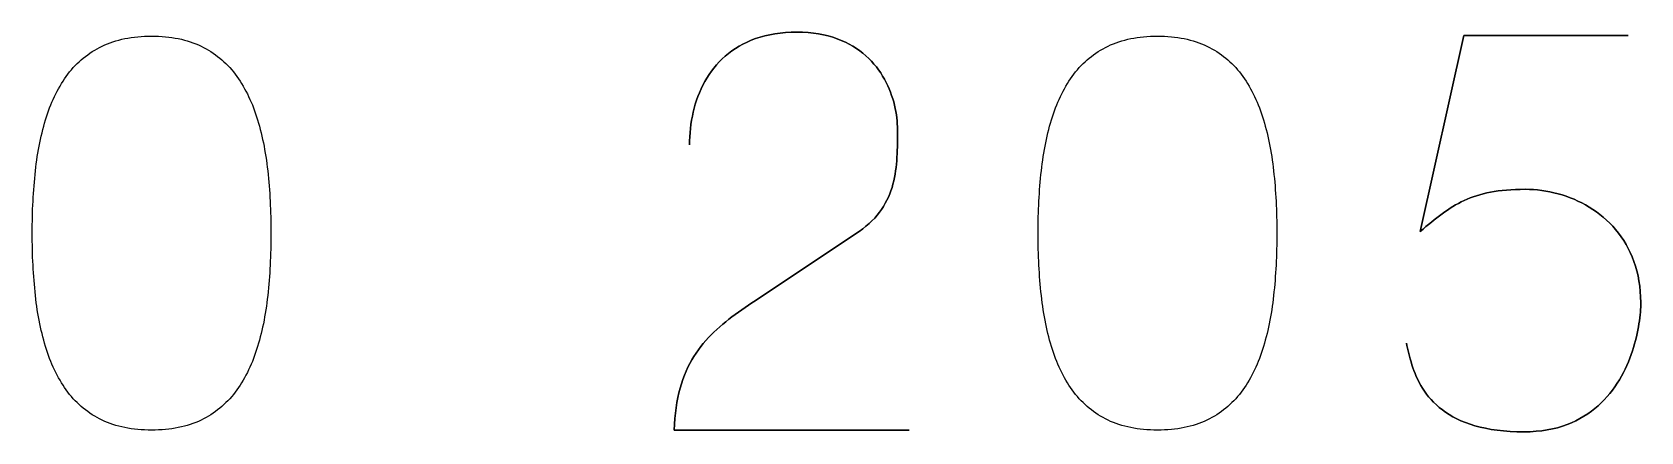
# Model space of a CAD drawing. Header units: millimetres. Extents: x -63 to 11, y -162 to 4.
# Drawn here: x -23.71 to 2.22, y -40 to -33.56 of the extents above; entities that cross this region are included whole.
import ezdxf

# ---------------------------------------------------------------- set-up
doc = ezdxf.new("R2010")
doc.units = ezdxf.units.MM
doc.header["$MEASUREMENT"] = 0
doc.layers.add('Layer 1', color=7, linetype='Continuous')

msp = doc.modelspace()

# ---------------------------------------------------------------- linework, layer by layer
at = {"layer": 'Layer 1'}
for points, knots in [([(-21.7831, -39.9717), (-21.4743, -39.9702), (-21.2082, -39.9158), (-20.9861, -39.81), (-20.9861, -39.81), (-20.7655, -39.7041), (-20.5817, -39.5526), (-20.4347, -39.36), (-20.4347, -39.36), (-20.2891, -39.1659), (-20.1744, -38.9365), (-20.0891, -38.6718), (-20.0891, -38.6718), (-20.0053, -38.4071), (-19.945, -38.1175), (-19.9112, -37.7998), (-19.9112, -37.7998), (-19.8759, -37.4822), (-19.8583, -37.1484), (-19.8598, -36.7955), (-19.8598, -36.7955), (-19.8583, -36.4441), (-19.8759, -36.1103), (-19.9112, -35.7942), (-19.9112, -35.7942), (-19.945, -35.478), (-20.0053, -35.1869), (-20.0891, -34.9222), (-20.0891, -34.9222), (-20.1744, -34.659), (-20.2891, -34.4296), (-20.4347, -34.234), (-20.4347, -34.234), (-20.5817, -34.0399), (-20.7655, -33.8884), (-20.9861, -33.7826), (-20.9861, -33.7826), (-21.2082, -33.6752), (-21.4743, -33.6208), (-21.7831, -33.6194), (-21.7831, -33.6194), (-22.0919, -33.6208), (-22.358, -33.6752), (-22.5801, -33.7826), (-22.5801, -33.7826), (-22.8007, -33.8884), (-22.9845, -34.0399), (-23.1315, -34.234), (-23.1315, -34.234), (-23.2771, -34.4296), (-23.3918, -34.659), (-23.4771, -34.9222), (-23.4771, -34.9222), (-23.5609, -35.1869), (-23.6212, -35.478), (-23.655, -35.7942), (-23.655, -35.7942), (-23.6903, -36.1103), (-23.7079, -36.4441), (-23.7064, -36.7955), (-23.7064, -36.7955), (-23.7079, -37.1484), (-23.6903, -37.4822), (-23.655, -37.7998), (-23.655, -37.7998), (-23.6212, -38.1175), (-23.5609, -38.4071), (-23.4771, -38.6718), (-23.4771, -38.6718), (-23.3918, -38.9365), (-23.2771, -39.1659), (-23.1315, -39.36), (-23.1315, -39.36), (-22.9845, -39.5526), (-22.8007, -39.7041), (-22.5801, -39.81), (-22.5801, -39.81), (-22.358, -39.9158), (-22.0919, -39.9702), (-21.7831, -39.9717)], [0, 0, 0, 0, 0.047619, 0.047619, 0.047619, 0.047619, 0.0952381, 0.0952381, 0.0952381, 0.0952381, 0.1428571, 0.1428571, 0.1428571, 0.1428571, 0.1904762, 0.1904762, 0.1904762, 0.1904762, 0.2380952, 0.2380952, 0.2380952, 0.2380952, 0.2857143, 0.2857143, 0.2857143, 0.2857143, 0.3333333, 0.3333333, 0.3333333, 0.3333333, 0.3809524, 0.3809524, 0.3809524, 0.3809524, 0.4285714, 0.4285714, 0.4285714, 0.4285714, 0.4761905, 0.4761905, 0.4761905, 0.4761905, 0.5238095, 0.5238095, 0.5238095, 0.5238095, 0.5714286, 0.5714286, 0.5714286, 0.5714286, 0.6190476, 0.6190476, 0.6190476, 0.6190476, 0.6666667, 0.6666667, 0.6666667, 0.6666667, 0.7142857, 0.7142857, 0.7142857, 0.7142857, 0.7619048, 0.7619048, 0.7619048, 0.7619048, 0.8095238, 0.8095238, 0.8095238, 0.8095238, 0.8571429, 0.8571429, 0.8571429, 0.8571429, 0.9047619, 0.9047619, 0.9047619, 0.9047619, 1, 1, 1, 1]), ([(-21.7831, -39.9717), (-21.4743, -39.9702), (-21.2082, -39.9158), (-20.9861, -39.81), (-20.9861, -39.81), (-20.7655, -39.7041), (-20.5817, -39.5526), (-20.4347, -39.36), (-20.4347, -39.36), (-20.2891, -39.1659), (-20.1744, -38.9365), (-20.0891, -38.6718), (-20.0891, -38.6718), (-20.0053, -38.4071), (-19.945, -38.1175), (-19.9112, -37.7998), (-19.9112, -37.7998), (-19.8759, -37.4822), (-19.8583, -37.1484), (-19.8598, -36.7955), (-19.8598, -36.7955), (-19.8583, -36.4441), (-19.8759, -36.1103), (-19.9112, -35.7942), (-19.9112, -35.7942), (-19.945, -35.478), (-20.0053, -35.1869), (-20.0891, -34.9222), (-20.0891, -34.9222), (-20.1744, -34.659), (-20.2891, -34.4296), (-20.4347, -34.234), (-20.4347, -34.234), (-20.5817, -34.0399), (-20.7655, -33.8884), (-20.9861, -33.7826), (-20.9861, -33.7826), (-21.2082, -33.6752), (-21.4743, -33.6208), (-21.7831, -33.6194), (-21.7831, -33.6194), (-22.0919, -33.6208), (-22.358, -33.6752), (-22.5801, -33.7826), (-22.5801, -33.7826), (-22.8007, -33.8884), (-22.9845, -34.0399), (-23.1315, -34.234), (-23.1315, -34.234), (-23.2771, -34.4296), (-23.3918, -34.659), (-23.4771, -34.9222), (-23.4771, -34.9222), (-23.5609, -35.1869), (-23.6212, -35.478), (-23.655, -35.7942), (-23.655, -35.7942), (-23.6903, -36.1103), (-23.7079, -36.4441), (-23.7064, -36.7955), (-23.7064, -36.7955), (-23.7079, -37.1484), (-23.6903, -37.4822), (-23.655, -37.7998), (-23.655, -37.7998), (-23.6212, -38.1175), (-23.5609, -38.4071), (-23.4771, -38.6718), (-23.4771, -38.6718), (-23.3918, -38.9365), (-23.2771, -39.1659), (-23.1315, -39.36), (-23.1315, -39.36), (-22.9845, -39.5526), (-22.8007, -39.7041), (-22.5801, -39.81), (-22.5801, -39.81), (-22.358, -39.9158), (-22.0919, -39.9702), (-21.7831, -39.9717)], [0, 0, 0, 0, 0.047619, 0.047619, 0.047619, 0.047619, 0.0952381, 0.0952381, 0.0952381, 0.0952381, 0.1428571, 0.1428571, 0.1428571, 0.1428571, 0.1904762, 0.1904762, 0.1904762, 0.1904762, 0.2380952, 0.2380952, 0.2380952, 0.2380952, 0.2857143, 0.2857143, 0.2857143, 0.2857143, 0.3333333, 0.3333333, 0.3333333, 0.3333333, 0.3809524, 0.3809524, 0.3809524, 0.3809524, 0.4285714, 0.4285714, 0.4285714, 0.4285714, 0.4761905, 0.4761905, 0.4761905, 0.4761905, 0.5238095, 0.5238095, 0.5238095, 0.5238095, 0.5714286, 0.5714286, 0.5714286, 0.5714286, 0.6190476, 0.6190476, 0.6190476, 0.6190476, 0.6666667, 0.6666667, 0.6666667, 0.6666667, 0.7142857, 0.7142857, 0.7142857, 0.7142857, 0.7619048, 0.7619048, 0.7619048, 0.7619048, 0.8095238, 0.8095238, 0.8095238, 0.8095238, 0.8571429, 0.8571429, 0.8571429, 0.8571429, 0.9047619, 0.9047619, 0.9047619, 0.9047619, 1, 1, 1, 1]), ([(-9.5725, -39.9717), (-9.5725, -39.9717), (-13.3574, -39.9717), (-13.3574, -39.9717), (-13.3574, -39.9717), (-13.3501, -39.7158), (-13.3177, -39.4894), (-13.2633, -39.2953), (-13.2633, -39.2953), (-13.2075, -39.1012), (-13.1325, -38.9306), (-13.0398, -38.7836), (-13.0398, -38.7836), (-12.9457, -38.6365), (-12.8384, -38.5057), (-12.7163, -38.391), (-12.7163, -38.391), (-12.5943, -38.2748), (-12.4634, -38.1689), (-12.3223, -38.0689), (-12.3223, -38.0689), (-12.1811, -37.9704), (-12.0355, -37.8719), (-11.8841, -37.7748), (-11.8841, -37.7748), (-11.8841, -37.7748), (-10.3754, -36.7691), (-10.3754, -36.7691), (-10.3754, -36.7691), (-10.221, -36.6602), (-10.1004, -36.5411), (-10.0151, -36.4132), (-10.0151, -36.4132), (-9.9284, -36.2853), (-9.8681, -36.15), (-9.8313, -36.0074), (-9.8313, -36.0074), (-9.796, -35.8662), (-9.774, -35.7206), (-9.7666, -35.5736), (-9.7666, -35.5736), (-9.7593, -35.4251), (-9.7563, -35.2766), (-9.7578, -35.128), (-9.7578, -35.128), (-9.7578, -35.006), (-9.774, -34.8751), (-9.8063, -34.734), (-9.8063, -34.734), (-9.8401, -34.5943), (-9.8931, -34.4546), (-9.9681, -34.3163), (-9.9681, -34.3163), (-10.0431, -34.1781), (-10.143, -34.0517), (-10.268, -33.937), (-10.268, -33.937), (-10.393, -33.8237), (-10.5474, -33.7326), (-10.7312, -33.6635), (-10.7312, -33.6635), (-10.915, -33.5944), (-11.1312, -33.5591), (-11.3812, -33.5576), (-11.3812, -33.5576), (-11.6326, -33.5591), (-11.8546, -33.5944), (-12.0458, -33.662), (-12.0458, -33.662), (-12.237, -33.7296), (-12.4002, -33.8237), (-12.5355, -33.9429), (-12.5355, -33.9429), (-12.6707, -34.062), (-12.7796, -34.2002), (-12.8648, -34.3546), (-12.8648, -34.3546), (-12.9501, -34.509), (-13.0119, -34.6737), (-13.0516, -34.8472), (-13.0516, -34.8472), (-13.0913, -35.0207), (-13.1104, -35.1971), (-13.1104, -35.3751), (-13.1104, -35.3751), (-13.1104, -35.1971), (-13.0913, -35.0207), (-13.0516, -34.8472), (-13.0516, -34.8472), (-13.0119, -34.6737), (-12.9501, -34.509), (-12.8648, -34.3546), (-12.8648, -34.3546), (-12.7796, -34.2002), (-12.6707, -34.062), (-12.5355, -33.9429), (-12.5355, -33.9429), (-12.4002, -33.8237), (-12.237, -33.7296), (-12.0458, -33.662), (-12.0458, -33.662), (-11.8546, -33.5944), (-11.6326, -33.5591), (-11.3812, -33.5576), (-11.3812, -33.5576), (-11.1312, -33.5591), (-10.915, -33.5944), (-10.7312, -33.6635), (-10.7312, -33.6635), (-10.5474, -33.7326), (-10.393, -33.8237), (-10.268, -33.937), (-10.268, -33.937), (-10.143, -34.0517), (-10.0431, -34.1781), (-9.9681, -34.3163), (-9.9681, -34.3163), (-9.8931, -34.4546), (-9.8401, -34.5943), (-9.8063, -34.734), (-9.8063, -34.734), (-9.774, -34.8751), (-9.7578, -35.006), (-9.7578, -35.128), (-9.7578, -35.128), (-9.7563, -35.2766), (-9.7593, -35.4251), (-9.7666, -35.5736), (-9.7666, -35.5736), (-9.774, -35.7206), (-9.796, -35.8662), (-9.8313, -36.0074), (-9.8313, -36.0074), (-9.8681, -36.15), (-9.9284, -36.2853), (-10.0151, -36.4132), (-10.0151, -36.4132), (-10.1004, -36.5411), (-10.221, -36.6602), (-10.3754, -36.7691), (-10.3754, -36.7691), (-10.3754, -36.7691), (-11.8841, -37.7748), (-11.8841, -37.7748), (-11.8841, -37.7748), (-12.0355, -37.8719), (-12.1811, -37.9704), (-12.3223, -38.0689), (-12.3223, -38.0689), (-12.4634, -38.1689), (-12.5943, -38.2748), (-12.7163, -38.391), (-12.7163, -38.391), (-12.8384, -38.5057), (-12.9457, -38.6365), (-13.0398, -38.7836), (-13.0398, -38.7836), (-13.1325, -38.9306), (-13.2075, -39.1012), (-13.2633, -39.2953), (-13.2633, -39.2953), (-13.3177, -39.4894), (-13.3501, -39.7158), (-13.3574, -39.9717), (-13.3574, -39.9717), (-13.3574, -39.9717), (-9.5725, -39.9717), (-9.5725, -39.9717)], [0, 0, 0, 0, 0.0232558, 0.0232558, 0.0232558, 0.0232558, 0.0465116, 0.0465116, 0.0465116, 0.0465116, 0.0697674, 0.0697674, 0.0697674, 0.0697674, 0.0930233, 0.0930233, 0.0930233, 0.0930233, 0.1162791, 0.1162791, 0.1162791, 0.1162791, 0.1395349, 0.1395349, 0.1395349, 0.1395349, 0.1627907, 0.1627907, 0.1627907, 0.1627907, 0.1860465, 0.1860465, 0.1860465, 0.1860465, 0.2093023, 0.2093023, 0.2093023, 0.2093023, 0.2325581, 0.2325581, 0.2325581, 0.2325581, 0.255814, 0.255814, 0.255814, 0.255814, 0.2790698, 0.2790698, 0.2790698, 0.2790698, 0.3023256, 0.3023256, 0.3023256, 0.3023256, 0.3255814, 0.3255814, 0.3255814, 0.3255814, 0.3488372, 0.3488372, 0.3488372, 0.3488372, 0.372093, 0.372093, 0.372093, 0.372093, 0.3953488, 0.3953488, 0.3953488, 0.3953488, 0.4186047, 0.4186047, 0.4186047, 0.4186047, 0.4418605, 0.4418605, 0.4418605, 0.4418605, 0.4651163, 0.4651163, 0.4651163, 0.4651163, 0.4883721, 0.4883721, 0.4883721, 0.4883721, 0.5116279, 0.5116279, 0.5116279, 0.5116279, 0.5348837, 0.5348837, 0.5348837, 0.5348837, 0.5581395, 0.5581395, 0.5581395, 0.5581395, 0.5813953, 0.5813953, 0.5813953, 0.5813953, 0.6046512, 0.6046512, 0.6046512, 0.6046512, 0.627907, 0.627907, 0.627907, 0.627907, 0.6511628, 0.6511628, 0.6511628, 0.6511628, 0.6744186, 0.6744186, 0.6744186, 0.6744186, 0.6976744, 0.6976744, 0.6976744, 0.6976744, 0.7209302, 0.7209302, 0.7209302, 0.7209302, 0.744186, 0.744186, 0.744186, 0.744186, 0.7674419, 0.7674419, 0.7674419, 0.7674419, 0.7906977, 0.7906977, 0.7906977, 0.7906977, 0.8139535, 0.8139535, 0.8139535, 0.8139535, 0.8372093, 0.8372093, 0.8372093, 0.8372093, 0.8604651, 0.8604651, 0.8604651, 0.8604651, 0.8837209, 0.8837209, 0.8837209, 0.8837209, 0.9069767, 0.9069767, 0.9069767, 0.9069767, 0.9302326, 0.9302326, 0.9302326, 0.9302326, 0.9534884, 0.9534884, 0.9534884, 0.9534884, 1, 1, 1, 1]), ([(-5.567, -39.9717), (-5.2582, -39.9702), (-4.9921, -39.9158), (-4.77, -39.81), (-4.77, -39.81), (-4.5494, -39.7041), (-4.3656, -39.5526), (-4.2186, -39.36), (-4.2186, -39.36), (-4.073, -39.1659), (-3.9583, -38.9365), (-3.873, -38.6718), (-3.873, -38.6718), (-3.7892, -38.4071), (-3.7289, -38.1175), (-3.6951, -37.7998), (-3.6951, -37.7998), (-3.6598, -37.4822), (-3.6422, -37.1484), (-3.6437, -36.7955), (-3.6437, -36.7955), (-3.6422, -36.4441), (-3.6598, -36.1103), (-3.6951, -35.7942), (-3.6951, -35.7942), (-3.7289, -35.478), (-3.7892, -35.1869), (-3.873, -34.9222), (-3.873, -34.9222), (-3.9583, -34.659), (-4.073, -34.4296), (-4.2186, -34.234), (-4.2186, -34.234), (-4.3656, -34.0399), (-4.5494, -33.8884), (-4.77, -33.7826), (-4.77, -33.7826), (-4.9921, -33.6752), (-5.2582, -33.6208), (-5.567, -33.6194), (-5.567, -33.6194), (-5.8758, -33.6208), (-6.1419, -33.6752), (-6.364, -33.7826), (-6.364, -33.7826), (-6.5846, -33.8884), (-6.7684, -34.0399), (-6.9154, -34.234), (-6.9154, -34.234), (-7.061, -34.4296), (-7.1757, -34.659), (-7.261, -34.9222), (-7.261, -34.9222), (-7.3448, -35.1869), (-7.4051, -35.478), (-7.4389, -35.7942), (-7.4389, -35.7942), (-7.4742, -36.1103), (-7.4918, -36.4441), (-7.4903, -36.7955), (-7.4903, -36.7955), (-7.4918, -37.1484), (-7.4742, -37.4822), (-7.4389, -37.7998), (-7.4389, -37.7998), (-7.4051, -38.1175), (-7.3448, -38.4071), (-7.261, -38.6718), (-7.261, -38.6718), (-7.1757, -38.9365), (-7.061, -39.1659), (-6.9154, -39.36), (-6.9154, -39.36), (-6.7684, -39.5526), (-6.5846, -39.7041), (-6.364, -39.81), (-6.364, -39.81), (-6.1419, -39.9158), (-5.8758, -39.9702), (-5.567, -39.9717)], [0, 0, 0, 0, 0.047619, 0.047619, 0.047619, 0.047619, 0.0952381, 0.0952381, 0.0952381, 0.0952381, 0.1428571, 0.1428571, 0.1428571, 0.1428571, 0.1904762, 0.1904762, 0.1904762, 0.1904762, 0.2380952, 0.2380952, 0.2380952, 0.2380952, 0.2857143, 0.2857143, 0.2857143, 0.2857143, 0.3333333, 0.3333333, 0.3333333, 0.3333333, 0.3809524, 0.3809524, 0.3809524, 0.3809524, 0.4285714, 0.4285714, 0.4285714, 0.4285714, 0.4761905, 0.4761905, 0.4761905, 0.4761905, 0.5238095, 0.5238095, 0.5238095, 0.5238095, 0.5714286, 0.5714286, 0.5714286, 0.5714286, 0.6190476, 0.6190476, 0.6190476, 0.6190476, 0.6666667, 0.6666667, 0.6666667, 0.6666667, 0.7142857, 0.7142857, 0.7142857, 0.7142857, 0.7619048, 0.7619048, 0.7619048, 0.7619048, 0.8095238, 0.8095238, 0.8095238, 0.8095238, 0.8571429, 0.8571429, 0.8571429, 0.8571429, 0.9047619, 0.9047619, 0.9047619, 0.9047619, 1, 1, 1, 1]), ([(-5.567, -39.9717), (-5.2582, -39.9702), (-4.9921, -39.9158), (-4.77, -39.81), (-4.77, -39.81), (-4.5494, -39.7041), (-4.3656, -39.5526), (-4.2186, -39.36), (-4.2186, -39.36), (-4.073, -39.1659), (-3.9583, -38.9365), (-3.873, -38.6718), (-3.873, -38.6718), (-3.7892, -38.4071), (-3.7289, -38.1175), (-3.6951, -37.7998), (-3.6951, -37.7998), (-3.6598, -37.4822), (-3.6422, -37.1484), (-3.6437, -36.7955), (-3.6437, -36.7955), (-3.6422, -36.4441), (-3.6598, -36.1103), (-3.6951, -35.7942), (-3.6951, -35.7942), (-3.7289, -35.478), (-3.7892, -35.1869), (-3.873, -34.9222), (-3.873, -34.9222), (-3.9583, -34.659), (-4.073, -34.4296), (-4.2186, -34.234), (-4.2186, -34.234), (-4.3656, -34.0399), (-4.5494, -33.8884), (-4.77, -33.7826), (-4.77, -33.7826), (-4.9921, -33.6752), (-5.2582, -33.6208), (-5.567, -33.6194), (-5.567, -33.6194), (-5.8758, -33.6208), (-6.1419, -33.6752), (-6.364, -33.7826), (-6.364, -33.7826), (-6.5846, -33.8884), (-6.7684, -34.0399), (-6.9154, -34.234), (-6.9154, -34.234), (-7.061, -34.4296), (-7.1757, -34.659), (-7.261, -34.9222), (-7.261, -34.9222), (-7.3448, -35.1869), (-7.4051, -35.478), (-7.4389, -35.7942), (-7.4389, -35.7942), (-7.4742, -36.1103), (-7.4918, -36.4441), (-7.4903, -36.7955), (-7.4903, -36.7955), (-7.4918, -37.1484), (-7.4742, -37.4822), (-7.4389, -37.7998), (-7.4389, -37.7998), (-7.4051, -38.1175), (-7.3448, -38.4071), (-7.261, -38.6718), (-7.261, -38.6718), (-7.1757, -38.9365), (-7.061, -39.1659), (-6.9154, -39.36), (-6.9154, -39.36), (-6.7684, -39.5526), (-6.5846, -39.7041), (-6.364, -39.81), (-6.364, -39.81), (-6.1419, -39.9158), (-5.8758, -39.9702), (-5.567, -39.9717)], [0, 0, 0, 0, 0.047619, 0.047619, 0.047619, 0.047619, 0.0952381, 0.0952381, 0.0952381, 0.0952381, 0.1428571, 0.1428571, 0.1428571, 0.1428571, 0.1904762, 0.1904762, 0.1904762, 0.1904762, 0.2380952, 0.2380952, 0.2380952, 0.2380952, 0.2857143, 0.2857143, 0.2857143, 0.2857143, 0.3333333, 0.3333333, 0.3333333, 0.3333333, 0.3809524, 0.3809524, 0.3809524, 0.3809524, 0.4285714, 0.4285714, 0.4285714, 0.4285714, 0.4761905, 0.4761905, 0.4761905, 0.4761905, 0.5238095, 0.5238095, 0.5238095, 0.5238095, 0.5714286, 0.5714286, 0.5714286, 0.5714286, 0.6190476, 0.6190476, 0.6190476, 0.6190476, 0.6666667, 0.6666667, 0.6666667, 0.6666667, 0.7142857, 0.7142857, 0.7142857, 0.7142857, 0.7619048, 0.7619048, 0.7619048, 0.7619048, 0.8095238, 0.8095238, 0.8095238, 0.8095238, 0.8571429, 0.8571429, 0.8571429, 0.8571429, 0.9047619, 0.9047619, 0.9047619, 0.9047619, 1, 1, 1, 1]), ([(2.0205, -33.6105), (2.0205, -33.6105), (-0.6263, -33.6105), (-0.6263, -33.6105), (-0.6263, -33.6105), (-0.6263, -33.6105), (-1.3321, -36.7691), (-1.3321, -36.7691), (-1.3321, -36.7691), (-1.2086, -36.6632), (-1.0909, -36.5676), (-0.9777, -36.4838), (-0.9777, -36.4838), (-0.8659, -36.4), (-0.7483, -36.3294), (-0.6233, -36.2706), (-0.6233, -36.2706), (-0.4998, -36.2118), (-0.3586, -36.1676), (-0.1998, -36.1368), (-0.1998, -36.1368), (-0.0425, -36.1059), (0.1457, -36.0897), (0.3619, -36.0897), (0.3619, -36.0897), (0.5383, -36.0897), (0.7148, -36.1132), (0.8912, -36.1618), (0.8912, -36.1618), (1.0677, -36.2088), (1.2353, -36.2809), (1.3941, -36.3764), (1.3941, -36.3764), (1.5544, -36.4735), (1.6956, -36.5941), (1.8191, -36.7397), (1.8191, -36.7397), (1.9441, -36.8852), (2.0426, -37.0558), (2.1132, -37.2514), (2.1132, -37.2514), (2.1852, -37.4469), (2.222, -37.669), (2.2235, -37.916), (2.2235, -37.916), (2.2249, -38.0072), (2.2146, -38.1219), (2.1941, -38.2572), (2.1941, -38.2572), (2.1749, -38.3924), (2.1397, -38.5395), (2.0897, -38.6953), (2.0897, -38.6953), (2.0397, -38.8512), (1.9691, -39.0056), (1.8794, -39.1585), (1.8794, -39.1585), (1.7897, -39.3115), (1.675, -39.4512), (1.5368, -39.5776), (1.5368, -39.5776), (1.3985, -39.7041), (1.2309, -39.8055), (1.0353, -39.882), (1.0353, -39.882), (0.8383, -39.957), (0.6074, -39.9967), (0.3442, -39.9982), (0.3442, -39.9982), (0.0296, -39.9967), (-0.2351, -39.9629), (-0.4498, -39.8996), (-0.4498, -39.8996), (-0.6645, -39.8349), (-0.8395, -39.7511), (-0.9748, -39.6453), (-0.9748, -39.6453), (-1.1115, -39.5394), (-1.2174, -39.4232), (-1.2938, -39.2968), (-1.2938, -39.2968), (-1.3703, -39.1703), (-1.4277, -39.0438), (-1.4659, -38.9174), (-1.4659, -38.9174), (-1.5041, -38.7909), (-1.5335, -38.6748), (-1.5526, -38.5689), (-1.5526, -38.5689), (-1.5335, -38.6748), (-1.5041, -38.7909), (-1.4659, -38.9174), (-1.4659, -38.9174), (-1.4277, -39.0438), (-1.3703, -39.1703), (-1.2938, -39.2968), (-1.2938, -39.2968), (-1.2174, -39.4232), (-1.1115, -39.5394), (-0.9748, -39.6453), (-0.9748, -39.6453), (-0.8395, -39.7511), (-0.6645, -39.8349), (-0.4498, -39.8996), (-0.4498, -39.8996), (-0.2351, -39.9629), (0.0296, -39.9967), (0.3442, -39.9982), (0.3442, -39.9982), (0.6074, -39.9967), (0.8383, -39.957), (1.0353, -39.882), (1.0353, -39.882), (1.2309, -39.8055), (1.3985, -39.7041), (1.5368, -39.5776), (1.5368, -39.5776), (1.675, -39.4512), (1.7897, -39.3115), (1.8794, -39.1585), (1.8794, -39.1585), (1.9691, -39.0056), (2.0397, -38.8512), (2.0897, -38.6953), (2.0897, -38.6953), (2.1397, -38.5395), (2.1749, -38.3924), (2.1941, -38.2572), (2.1941, -38.2572), (2.2146, -38.1219), (2.2249, -38.0072), (2.2235, -37.916), (2.2235, -37.916), (2.222, -37.669), (2.1852, -37.4469), (2.1132, -37.2514), (2.1132, -37.2514), (2.0426, -37.0558), (1.9441, -36.8852), (1.8191, -36.7397), (1.8191, -36.7397), (1.6956, -36.5941), (1.5544, -36.4735), (1.3941, -36.3764), (1.3941, -36.3764), (1.2353, -36.2809), (1.0677, -36.2088), (0.8912, -36.1618), (0.8912, -36.1618), (0.7148, -36.1132), (0.5383, -36.0897), (0.3619, -36.0897), (0.3619, -36.0897), (0.1457, -36.0897), (-0.0425, -36.1059), (-0.1998, -36.1368), (-0.1998, -36.1368), (-0.3586, -36.1676), (-0.4998, -36.2118), (-0.6233, -36.2706), (-0.6233, -36.2706), (-0.7483, -36.3294), (-0.8659, -36.4), (-0.9777, -36.4838), (-0.9777, -36.4838), (-1.0909, -36.5676), (-1.2086, -36.6632), (-1.3321, -36.7691), (-1.3321, -36.7691), (-1.3321, -36.7691), (-0.6263, -33.6105), (-0.6263, -33.6105), (-0.6263, -33.6105), (-0.6263, -33.6105), (2.0205, -33.6105), (2.0205, -33.6105)], [0, 0, 0, 0, 0.0222222, 0.0222222, 0.0222222, 0.0222222, 0.0444444, 0.0444444, 0.0444444, 0.0444444, 0.0666667, 0.0666667, 0.0666667, 0.0666667, 0.0888889, 0.0888889, 0.0888889, 0.0888889, 0.1111111, 0.1111111, 0.1111111, 0.1111111, 0.1333333, 0.1333333, 0.1333333, 0.1333333, 0.1555556, 0.1555556, 0.1555556, 0.1555556, 0.1777778, 0.1777778, 0.1777778, 0.1777778, 0.2, 0.2, 0.2, 0.2, 0.2222222, 0.2222222, 0.2222222, 0.2222222, 0.2444444, 0.2444444, 0.2444444, 0.2444444, 0.2666667, 0.2666667, 0.2666667, 0.2666667, 0.2888889, 0.2888889, 0.2888889, 0.2888889, 0.3111111, 0.3111111, 0.3111111, 0.3111111, 0.3333333, 0.3333333, 0.3333333, 0.3333333, 0.3555556, 0.3555556, 0.3555556, 0.3555556, 0.3777778, 0.3777778, 0.3777778, 0.3777778, 0.4, 0.4, 0.4, 0.4, 0.4222222, 0.4222222, 0.4222222, 0.4222222, 0.4444444, 0.4444444, 0.4444444, 0.4444444, 0.4666667, 0.4666667, 0.4666667, 0.4666667, 0.4888889, 0.4888889, 0.4888889, 0.4888889, 0.5111111, 0.5111111, 0.5111111, 0.5111111, 0.5333333, 0.5333333, 0.5333333, 0.5333333, 0.5555556, 0.5555556, 0.5555556, 0.5555556, 0.5777778, 0.5777778, 0.5777778, 0.5777778, 0.6, 0.6, 0.6, 0.6, 0.6222222, 0.6222222, 0.6222222, 0.6222222, 0.6444444, 0.6444444, 0.6444444, 0.6444444, 0.6666667, 0.6666667, 0.6666667, 0.6666667, 0.6888889, 0.6888889, 0.6888889, 0.6888889, 0.7111111, 0.7111111, 0.7111111, 0.7111111, 0.7333333, 0.7333333, 0.7333333, 0.7333333, 0.7555556, 0.7555556, 0.7555556, 0.7555556, 0.7777778, 0.7777778, 0.7777778, 0.7777778, 0.8, 0.8, 0.8, 0.8, 0.8222222, 0.8222222, 0.8222222, 0.8222222, 0.8444444, 0.8444444, 0.8444444, 0.8444444, 0.8666667, 0.8666667, 0.8666667, 0.8666667, 0.8888889, 0.8888889, 0.8888889, 0.8888889, 0.9111111, 0.9111111, 0.9111111, 0.9111111, 0.9333333, 0.9333333, 0.9333333, 0.9333333, 0.9555556, 0.9555556, 0.9555556, 0.9555556, 1, 1, 1, 1])]:
    msp.add_open_spline(points, degree=3, knots=knots, dxfattribs=at)

doc.saveas('drawing.dxf')
